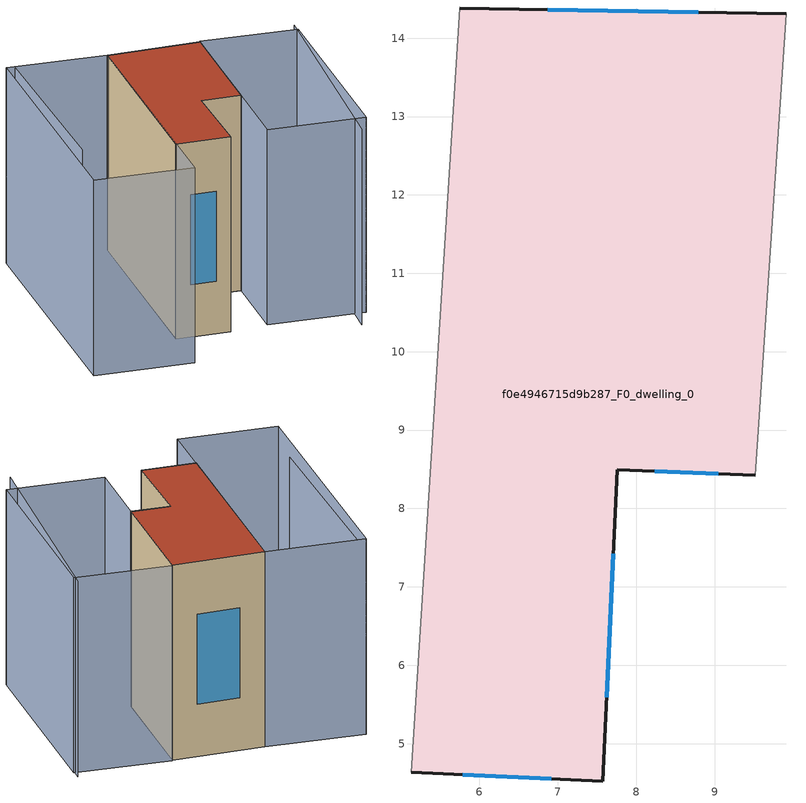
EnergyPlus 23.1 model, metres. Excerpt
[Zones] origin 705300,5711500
f0e4946715d9b287_F0_dwelling_0
 floor ground (EU_floor_Construction): 7.57,4.52 7.76,8.5 9.52,8.42 9.91,14.31 5.75,14.38 5.13,4.64 z0
 wall outside (EU_wall_Construction): 5.75,14.38 9.91,14.31 / 9.52,8.42 7.76,8.5 7.57,4.52 5.13,4.64 z0:9
 wall adiabatic (EU_wall_Construction): 5.13,4.64 5.75,14.38 / 9.91,14.31 9.52,8.42 z0:9
 window (EU_Window_Construction): 6.91,4.55 5.79,4.61 / 6.87,14.36 8.79,14.33 / 9.05,8.44 8.23,8.48 / 7.71,7.42 7.62,5.6 z2.43:6.57
 roof outside (EU_roof_Construction): 9.91,14.31 9.52,8.42 7.76,8.5 7.57,4.52 5.13,4.64 5.75,14.38 z9
shading: 13,3.27 14.25,14.49 / 1.65,14.54 1.22,5.52 / 5.75,14.38 4.98,2.04 / 4.98,2.04 0.52,2.31 / 0.52,2.31 1.29,14.66 / 1.29,14.66 5.75,14.38 / 9.27,4.69 9.92,14.35 / 9.92,14.35 14.27,14.06 / 14.27,14.06 13.63,4.39 / 13.63,4.39 9.27,4.69 z0:9
[Building]
EU S2 Campaign: North Axis=0; Terrain=City; Solar Distribution=FullExterior
[Site:Location]
London: Latitude=51.5; Longitude=-0.5; Time Zone=0; Elevation=25
[SizingPeriod:WeatherFileDays]
AnnualSizingPeriod: Begin Month=1; Begin Day of Month=1; End Month=12; End Day of Month=31; Day of Week for Start Day=Monday; Use Weather File Daylight Saving Period=No; Use Weather File Rain and Snow Indicators=No
[MATERIAL]
EU_InternalMass_Material: Roughness=MediumRough; Thickness=0.1; Conductivity=1; Density=1800; Specific Heat=900; Thermal Absorptance=0.9; Solar Absorptance=0.7; Visible Absorptance=0.7
[MATERIAL:NOMASS] Roughness=MediumRough; Thermal Absorptance=0.9; Solar Absorptance=0.7; Visible Absorptance=0.7
Name | Thermal Resistance
EU_wall_NoMass | 0.555556
EU_roof_NoMass | 0.510204
EU_floor_NoMass | 1.68919
[WINDOWMATERIAL:SIMPLEGLAZINGSYSTEM]
EU_Window_SimpleGlazing: UFactor=3.96; Solar Heat Gain Coefficient=0.85; Visible Transmittance=0.85
[CONSTRUCTION]
EU_wall_Construction: EU_wall_NoMass
EU_roof_Construction: EU_roof_NoMass
EU_floor_Construction: EU_floor_NoMass
EU_InternalMass_Construction: EU_InternalMass_Material
EU_Window_Construction: EU_Window_SimpleGlazing
[ZONE]
f0e4946715d9b287_F0_dwelling_0: Type=1; Multiplier=1; Ceiling Height=autocalculate; Volume=304.781; Floor Area=autocalculate; Part of Total Floor Area=Yes
[INTERNALMASS]
f0e4946715d9b287_F0_dwelling_0_EU_InternalMass: Construction=EU_InternalMass_Construction; Zone or ZoneList=f0e4946715d9b287_F0_dwelling_0; Surface Area=33.8649
[OTHEREQUIPMENT]
EU_Step8_InternalGain_f0e4946715d9b287_F0_dwelling_0_f000: Fuel Type=Electricity; Zone or ZoneList or Space or SpaceList=f0e4946715d9b287_F0_dwelling_0; Schedule=EU_Step8_GainSchedule_f0e4946715d9b287_F0_dwelling_0_f000; Design Level Calculation Method=Watts/Area; Power per Zone Floor Area=1; Fraction Latent=0; Fraction Radiant=0; Fraction Lost=0; Carbon Dioxide Generation Rate=0; EndUse Subcategory=EU_Step8_InternalGains
[ZONEVENTILATION:DESIGNFLOWRATE]
EU_ConstantAir_f0e4946715d9b287_F0_dwelling_0: Zone or ZoneList or Space or SpaceList=f0e4946715d9b287_F0_dwelling_0; Schedule=EU_AlwaysOn; Design Flow Rate Calculation Method=AirChanges/Hour; Air Changes per Hour=0.48; Ventilation Type=Natural; Fan Pressure Rise=0; Fan Total Efficiency=1; Constant Term Coefficient=1; Temperature Term Coefficient=0; Velocity Term Coefficient=0; Velocity Squared Term Coefficient=0; Minimum Indoor Temperature=-100; Maximum Indoor Temperature=100; Delta Temperature=-100; Minimum Outdoor Temperature=-100; Maximum Outdoor Temperature=100; Maximum Wind Speed=40
[HVACTEMPLATE:THERMOSTAT]
EU_HeatOnly_f0e4946715d9b287_F0_dwelling_0: Constant Heating Setpoint=20; Constant Cooling Setpoint=50
[HVACTEMPLATE:ZONE:IDEALLOADSAIRSYSTEM]
f0e4946715d9b287_F0_dwelling_0: Template Thermostat=EU_HeatOnly_f0e4946715d9b287_F0_dwelling_0; System Availability Schedule=EU_AlwaysOn; Maximum Heating Supply Air Temperature=50; Minimum Cooling Supply Air Temperature=13; Maximum Heating Supply Air Humidity Ratio=0.0156; Minimum Cooling Supply Air Humidity Ratio=0.0077; Heating Limit=NoLimit; Cooling Limit=NoLimit; Heating Availability Schedule=EU_AlwaysOn; Cooling Availability Schedule=EU_CoolingOff; Dehumidification Control Type=ConstantSensibleHeatRatio; Cooling Sensible Heat Ratio=0.7; Dehumidification Setpoint=60; Humidification Control Type=None; Humidification Setpoint=30; Outdoor Air Method=None; Outdoor Air Flow Rate per Person=0.00944; Outdoor Air Flow Rate per Zone Floor Area=0; Outdoor Air Flow Rate per Zone=0; Demand Controlled Ventilation Type=None; Outdoor Air Economizer Type=NoEconomizer; Heat Recovery Type=None; Sensible Heat Recovery Effectiveness=0.7; Latent Heat Recovery Effectiveness=0.65
[SIZING:ZONE]
f0e4946715d9b287_F0_dwelling_0: Zone Cooling Design Supply Air Temperature Input Method=SupplyAirTemperature; Zone Cooling Design Supply Air Temperature=13; Zone Heating Design Supply Air Temperature Input Method=SupplyAirTemperature; Zone Heating Design Supply Air Temperature=50; Zone Cooling Design Supply Air Humidity Ratio=0.008; Zone Heating Design Supply Air Humidity Ratio=0.008; Cooling Design Air Flow Method=DesignDay; Cooling Design Air Flow Rate=0; Cooling Minimum Air Flow per Zone Floor Area=0.000762; Cooling Minimum Air Flow=0; Cooling Minimum Air Flow Fraction=0.2; Heating Design Air Flow Method=DesignDay; Heating Design Air Flow Rate=0; Heating Maximum Air Flow per Zone Floor Area=0.002032; Heating Maximum Air Flow=0.141576; Heating Maximum Air Flow Fraction=0.3; Account for Dedicated Outdoor Air System=No; Dedicated Outdoor Air System Control Strategy=NeutralSupplyAir; Dedicated Outdoor Air Low Setpoint Temperature for Design=autosize; Dedicated Outdoor Air High Setpoint Temperature for Design=autosize; Zone Load Sizing Method=Sensible Load Only No Latent Load; Zone Latent Cooling Design Supply Air Humidity Ratio Input Method=HumidityRatioDifference; Zone Cooling Design Supply Air Humidity Ratio Difference=0.005; Zone Latent Heating Design Supply Air Humidity Ratio Input Method=HumidityRatioDifference; Zone Humidification Design Supply Air Humidity Ratio Difference=0.005
[SCHEDULE:CONSTANT]
Name | Hourly Value
EU_AlwaysOn | 1
EU_CoolingOff | 0
[SCHEDULE:FILE]
EU_Step8_GainSchedule_f0e4946715d9b287_F0_dwelling_0_f000: File=../../schedules/f0e4946715d9b287/f0e4946715d9b287_F0_dwelling_0_f000_gain.csv; Column Number=1; Rows to Skip at Top=0; Number of Hours of Data=8760; Column Separator=Comma; Interpolate to Timestep=No; Minutes per Item=60; Adjust Schedule for Daylight Savings=Yes
